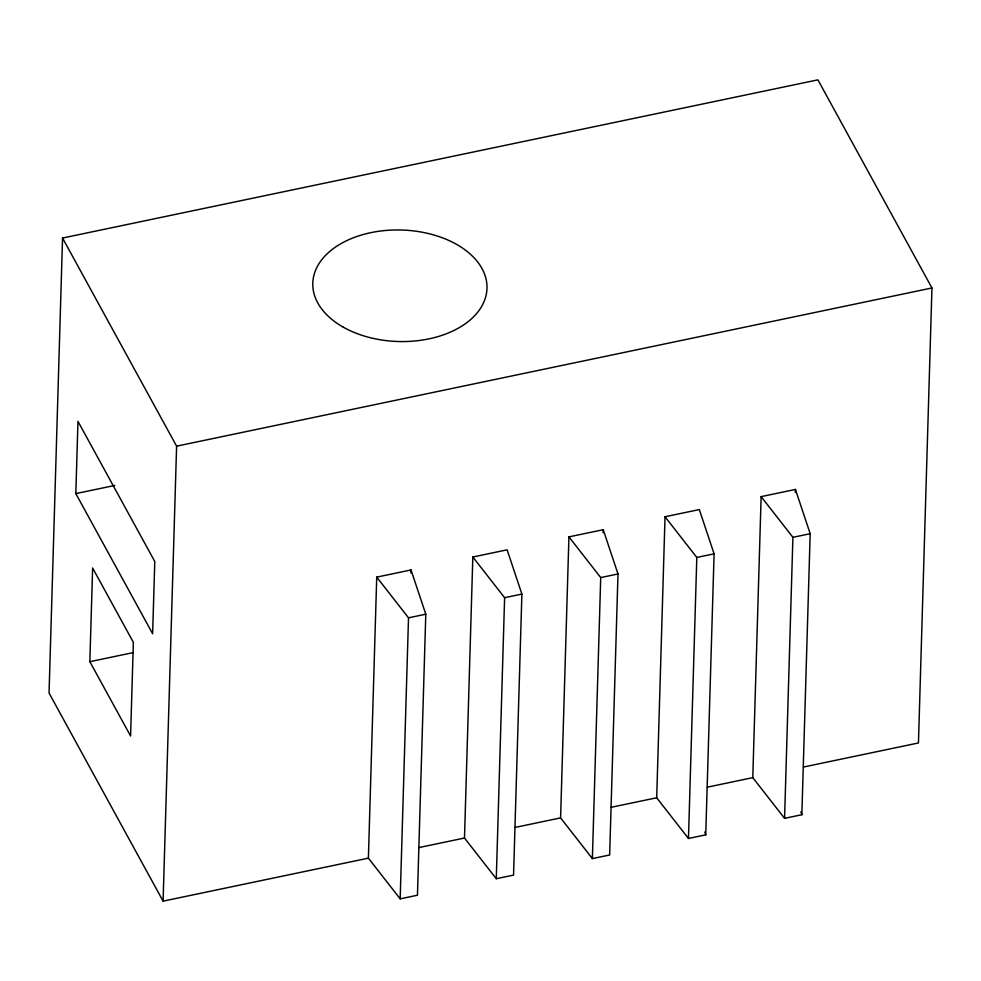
<?xml version="1.0" encoding="UTF-8"?>
<svg xmlns="http://www.w3.org/2000/svg" width="981" height="981" viewBox="0 0 981 981"><rect width="100%" height="100%" fill="white"/><g stroke="black" fill="none" stroke-linecap="round" stroke-linejoin="round"><path stroke-width="1.47" d="M803.5 767.032L918.449 742.96L931.95 287.973L817.909 79.853L62.551 238.04L49.05 693.027L163.091 901.147L368.39 858.154L400.174 898.841L417.452 895.224L425.791 614.204L411.027 569.949L376.729 577.135L368.39 858.154M75.819 493.602L77.965 421.352L154.777 561.512L152.631 633.775L75.819 493.602L114.777 485.448M89.847 661.685L92.631 568.011L133.355 642.334L130.583 736.008L89.847 661.685L133.318 652.586M163.091 901.147L176.605 446.159L62.551 238.04M400.174 898.841L408.513 617.822L376.729 577.135M410.941 573.002L411.027 569.949M464.491 838.032L472.83 557.012L507.128 549.826L521.892 594.081L513.553 875.101L496.276 878.718L464.491 838.032L418.875 847.584M496.276 878.718L504.614 597.699L472.83 557.012M560.592 817.896L568.931 536.877L603.229 529.703L617.993 573.959L609.655 854.978L592.377 858.596L560.592 817.896L514.976 827.461M592.377 858.596L600.715 577.576L568.931 536.877M603.131 532.757L603.229 529.703M656.694 797.774L665.032 516.754L699.318 509.568L714.094 553.824L705.744 834.856L688.466 838.473L656.694 797.774L611.065 807.326M688.466 838.473L696.804 557.453L665.032 516.754M752.783 777.651L761.133 496.631L795.419 489.445L810.183 533.701L801.845 814.721L784.567 818.338L752.783 777.651L707.301 787.179M784.567 818.338L792.906 537.318L761.133 496.631M795.333 492.499L795.419 489.445M176.605 446.159L931.95 287.973M408.513 617.822L425.791 614.204M504.614 597.699L521.892 594.081M600.715 577.576L617.993 573.959M696.804 557.453L714.094 553.824M792.906 537.318L810.183 533.701M800.901 811.863L801.845 814.721M704.799 831.998L705.744 834.856M343.338 327.2A87.125 55.77 1.7 0 0 485.546 297.415A87.125 55.77 1.7 0 0 370.793 232.669A87.125 55.77 1.7 0 0 343.338 327.2"/></g></svg>
